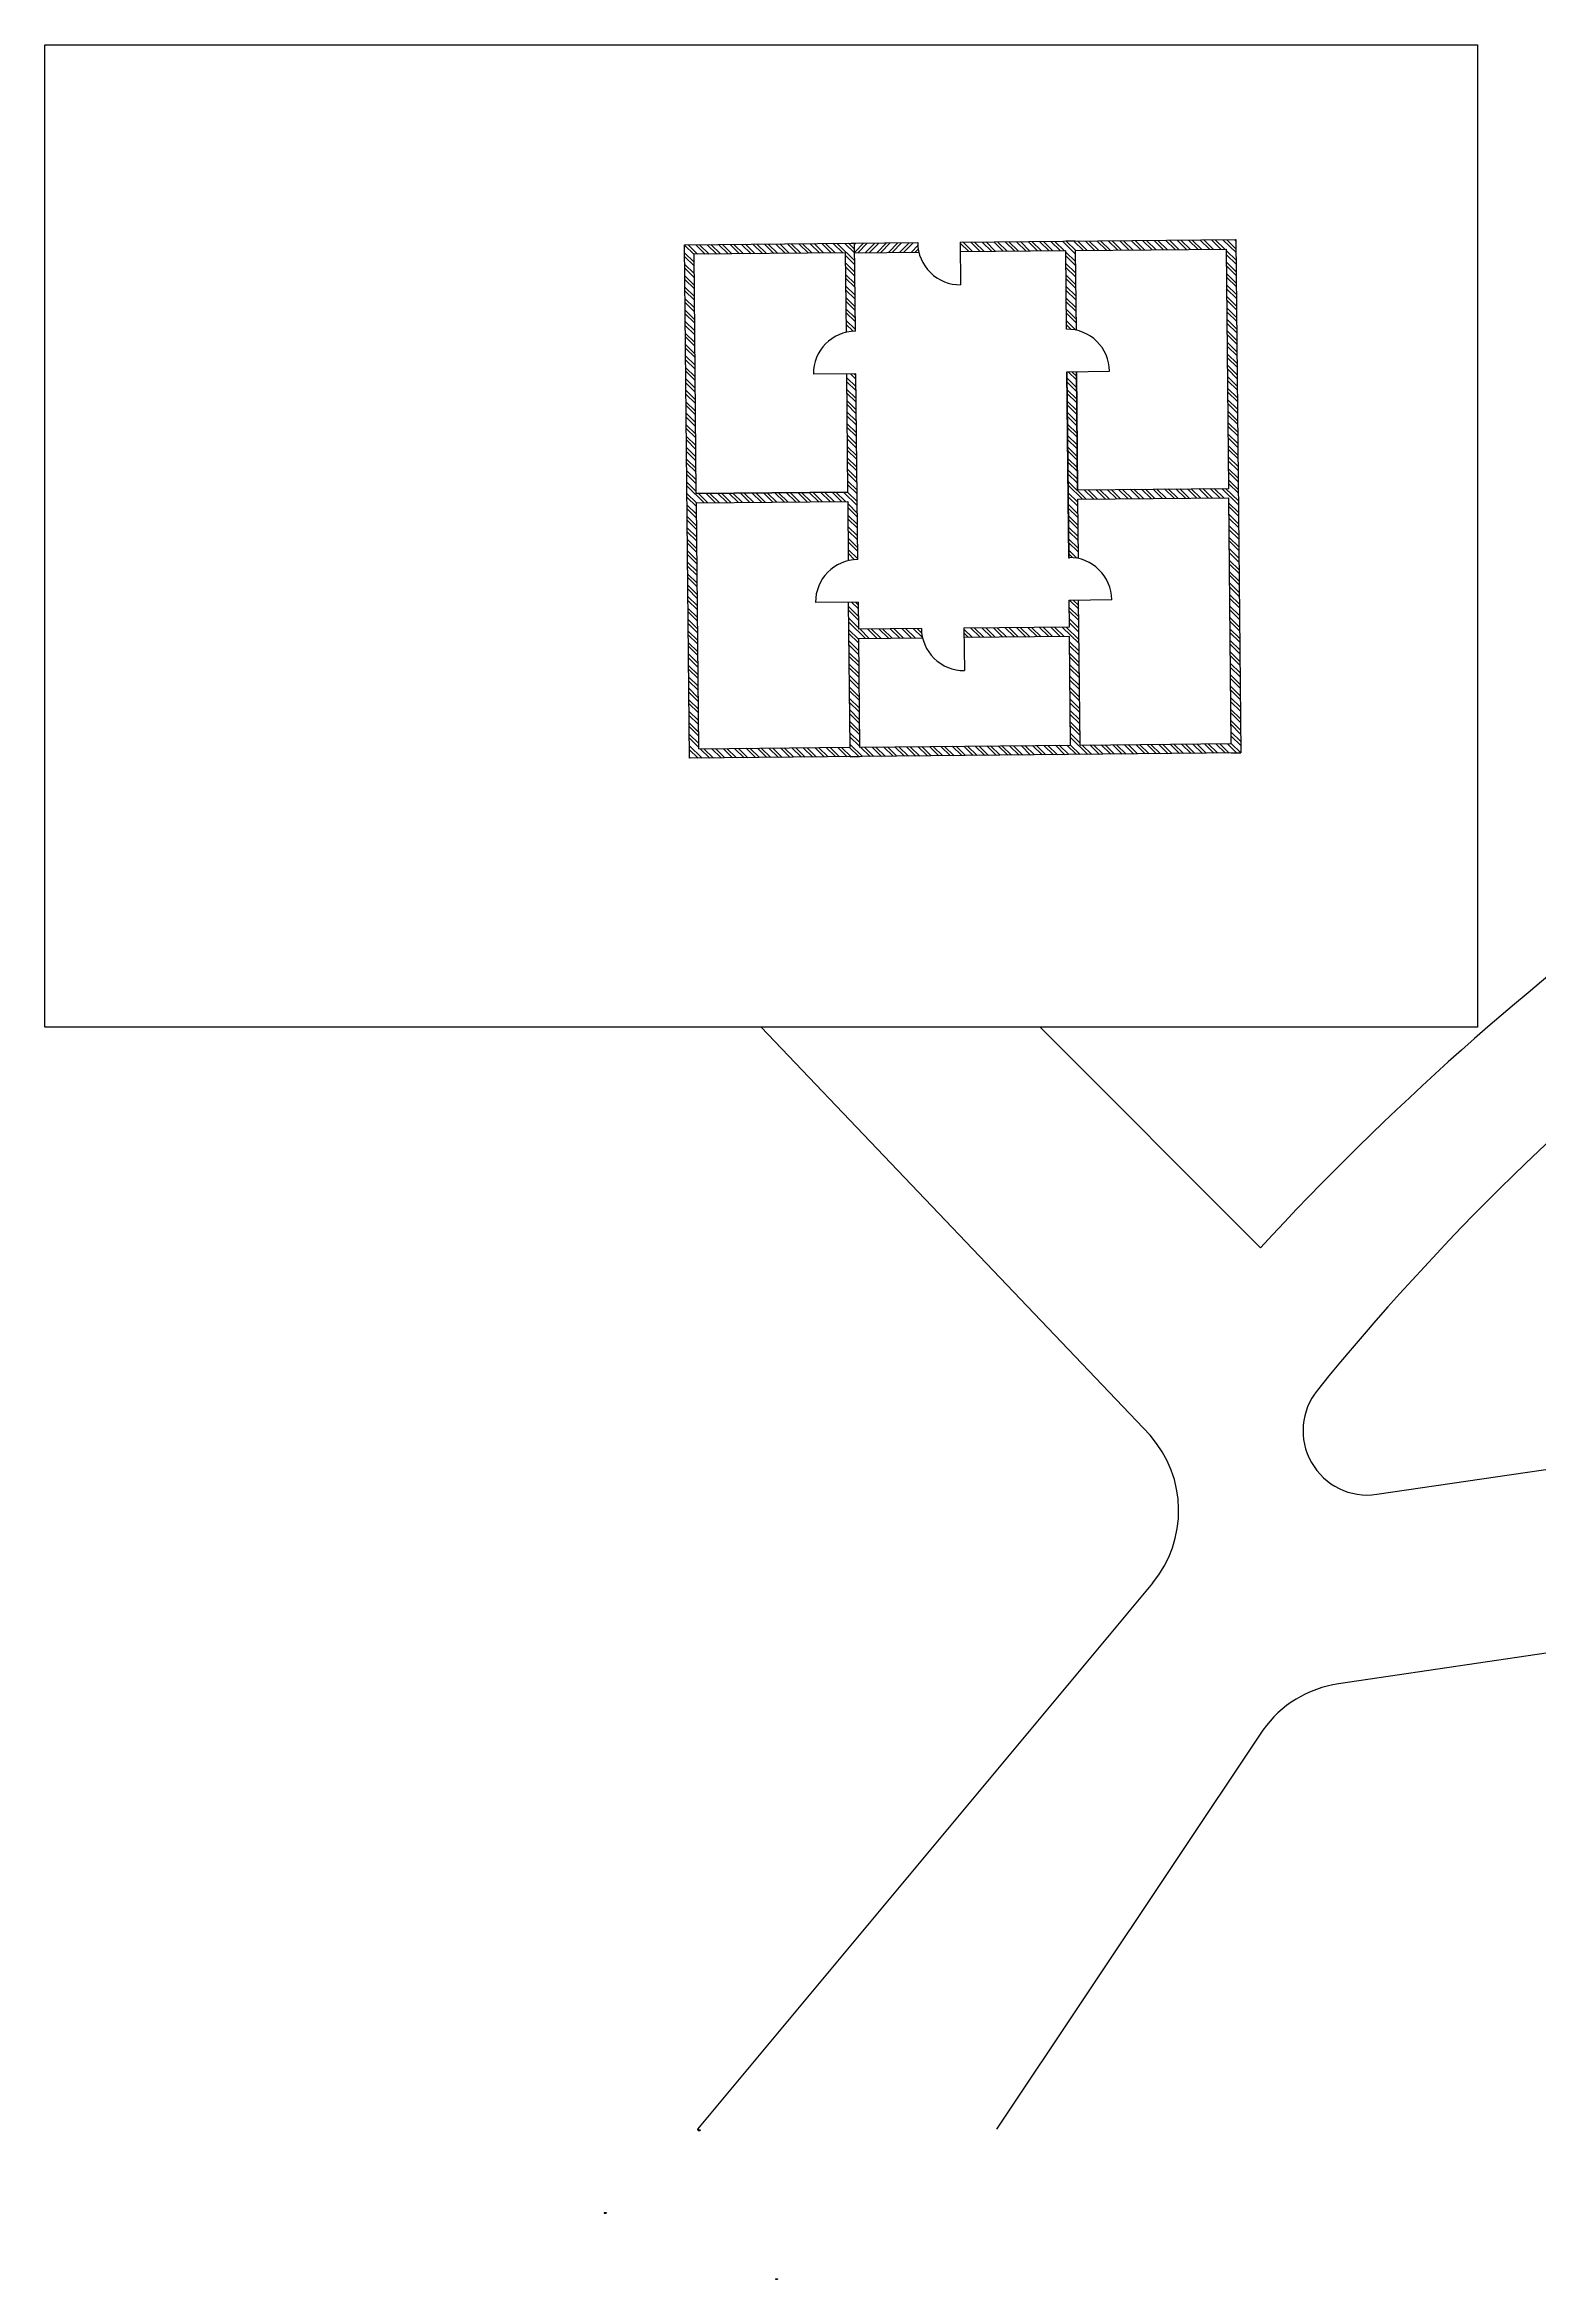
# Model space of a CAD drawing. Header units: millimetres. Extents: x 2008 to 899657, y 1060 to 309990.
# Drawn here: x 545389 to 678781, y 99987 to 299404 of the extents above; entities that cross this region are included whole.
import ezdxf

# ---------------------------------------------------------------- set-up
doc = ezdxf.new("R2010")
doc.units = ezdxf.units.MM
doc.styles.get("Standard").update_dxf_attribs({"font": 'arial.ttf'})

# ---------------------------------------------------------------- blocks, each defined once
blk = doc.blocks.new('*T1')
at = {"color": 0, "linetype": 'ByBlock', "lineweight": -2, "transparency": 16777216}
for p, q in [((0, 0), (60, 0)), ((0, 0), (0, -38)), ((30, 0), (30, -38)), ((60, 0), (60, -38)), ((0, -11), (60, -11)), ((0, -20), (60, -20)), ((0, -29), (60, -29)), ((0, -38), (60, -38))]:
    blk.add_line(p, q, dxfattribs=at)
at = {"color": 0, "transparency": 16777216, "insert": (15, -1.5), "char_height": 4.5, "width": 27, "attachment_point": 2}
blk.add_mtext('ass', dxfattribs=at)
blk = doc.blocks.new('*T2')
at = {"color": 0, "linetype": 'ByBlock', "lineweight": -2, "transparency": 16777216}
for p, q in [((0, 0), (180, 0)), ((0, 0), (0, -56)), ((30, 0), (30, -56)), ((60, 0), (60, -56)), ((90, 0), (90, -56)), ((120, 0), (120, -56)), ((150, 0), (150, -56)), ((180, 0), (180, -56)), ((0, -11), (180, -11)), ((0, -20), (180, -20)), ((0, -29), (180, -29)), ((0, -38), (180, -38)), ((0, -47), (180, -47)), ((0, -56), (180, -56))]:
    blk.add_line(p, q, dxfattribs=at)
blk = doc.blocks.new('*T3')
at = {"color": 0, "linetype": 'ByBlock', "lineweight": -2, "transparency": 16777216}
for p, q in [((0, 0), (180, 0)), ((0, 0), (0, -56)), ((30, 0), (30, -56)), ((60, 0), (60, -56)), ((90, 0), (90, -56)), ((120, 0), (120, -56)), ((150, 0), (150, -56)), ((180, 0), (180, -56)), ((0, -11), (180, -11)), ((0, -20), (180, -20)), ((0, -29), (180, -29)), ((0, -38), (180, -38)), ((0, -47), (180, -47)), ((0, -56), (180, -56))]:
    blk.add_line(p, q, dxfattribs=at)
blk = doc.blocks.new('*T4')
at = {"color": 0, "linetype": 'ByBlock', "lineweight": -2, "transparency": 16777216}
for p, q in [((0, 0), (180, 0)), ((0, 0), (0, -56)), ((30, 0), (30, -56)), ((60, 0), (60, -56)), ((90, 0), (90, -56)), ((120, 0), (120, -56)), ((150, 0), (150, -56)), ((180, 0), (180, -56)), ((0, -11), (180, -11)), ((0, -20), (180, -20)), ((0, -29), (180, -29)), ((0, -38), (180, -38)), ((0, -47), (180, -47)), ((0, -56), (180, -56))]:
    blk.add_line(p, q, dxfattribs=at)
at = {"color": 0, "transparency": 16777216, "insert": (15, -2), "char_height": 4.5, "width": 27, "attachment_point": 2}
blk.add_mtext('ewe', dxfattribs=at)

msp = doc.modelspace()

# ---------------------------------------------------------------- hatches: boundary and pattern name
at = {"true_color": 0x636466}
h = msp.add_hatch(dxfattribs=at)
h.set_pattern_fill('ANSI32', color=251, scale=75.9375, angle=90.55058)
h.set_pattern_definition([(135.5505764, (8816046.9, -14910766.2), (-506.515364, -516.344708), []), (135.5505764, (8816043.6, -14910425.25), (-506.515364, -516.344708), [])])
h.paths.add_polyline_path([(602929, 235723), (652143, 236196), (651702, 282011), (627100, 281774), (627108, 280932), (636524, 281022), (636591, 274017, -0.0560014), (637435, 273930), (637366, 281030), (650868, 281160), (651073, 259811), (637571, 259681), (637470, 270228), (636628, 270220), (636787, 253638, -0.0560014), (637630, 253552), (637580, 258838), (651081, 258968), (651292, 237030), (637790, 236901), (637666, 249849), (636823, 249841), (636847, 247440), (627431, 247350), (627439, 246507), (636855, 246598), (636948, 236893), (618108, 236712), (618015, 246417), (623737, 246472, -0.0560014), (623634, 247313), (618006, 247259), (617983, 249660), (617141, 249652), (617265, 236703), (603764, 236574), (603553, 258511), (617054, 258641), (617105, 253354, -0.0560014), (617947, 253457), (617788, 270039), (616945, 270031), (617046, 259484), (603545, 259354), (603339, 280703), (616841, 280833), (616909, 273733, -0.0560014), (617751, 273836), (617676, 281684), (616833, 281676), (602489, 281538)])
h = msp.add_hatch(dxfattribs=at)
h.set_pattern_fill('ANSI32', color=251, scale=75.9375, angle=0.55058)
h.set_pattern_definition([(45.5505764, (-14706040.4, -7489271.8), (-516.344708, 506.515364), []), (45.5505764, (-14705699.44, -7489268.54), (-516.344708, 506.515364), [])])
h.paths.add_polyline_path([(623303, 281738), (617676, 281684), (617684, 280841), (623406, 280896, -0.0560014)])

# ---------------------------------------------------------------- linework, layer by layer
for p, q in [((602489, 281538), (623303, 281738)), ((602489, 281538), (623303, 281738)), ((602929, 235723), (602489, 281538)), ((616833, 281676), (617676, 281684)), ((617751, 273836), (617676, 281684)), ((627100, 281774), (651702, 282011)), ((627100, 281774), (627136, 277978)), ((637358, 281873), (636516, 281865)), ((651702, 282011), (652143, 236196)), ((616841, 280833), (603339, 280703)), ((603545, 259354), (603339, 280703)), ((616841, 280833), (616909, 273733)), ((617684, 280841), (623406, 280896)), ((636524, 281022), (627108, 280932)), ((636591, 274017), (636524, 281022)), ((637366, 281030), (650868, 281160)), ((637366, 281030), (637435, 273930)), ((651073, 259811), (650868, 281160)), ((617788, 270039), (613991, 270003)), ((616945, 270031), (617046, 259484)), ((617947, 253457), (617788, 270039)), ((636628, 270220), (640424, 270257)), ((636737, 258830), (636628, 270220)), ((636628, 270220), (636788, 253543)), ((637571, 259681), (637470, 270228)), ((637470, 270228), (637571, 259681)), ((602709, 259346), (602702, 259346)), ((602702, 259346), (602709, 259346)), ((617046, 259484), (603545, 259354)), ((603545, 259354), (617046, 259484)), ((637571, 259681), (651073, 259811)), ((603553, 258511), (617054, 258641)), ((603764, 236574), (603553, 258511)), ((617054, 258641), (617105, 253354)), ((636787, 253638), (636737, 258830)), ((637580, 258838), (651081, 258968)), ((637580, 258838), (637630, 253552)), ((651292, 237030), (651081, 258968)), ((617983, 249660), (614187, 249624)), ((617265, 236703), (617141, 249652)), ((617983, 249660), (618006, 247259)), ((636823, 249841), (640620, 249878)), ((636847, 247440), (636823, 249841)), ((637790, 236901), (637666, 249849)), ((623634, 247313), (618006, 247259)), ((627426, 247350), (636847, 247440)), ((627431, 247350), (627467, 243553)), ((618015, 246417), (623737, 246472)), ((618015, 246417), (618108, 236712)), ((636855, 246598), (627439, 246507)), ((636948, 236893), (636855, 246598)), ((652143, 236196), (602929, 235723)), ((603764, 236574), (617265, 236703)), ((617273, 235861), (618116, 235869)), ((618108, 236712), (636948, 236893)), ((637790, 236901), (651292, 237030)), ((651300, 236188), (652143, 236196)), ((644041, 175311), (609321, 211720)), ((653886, 192025), (634221, 211720)), ((664268, 170039), (699199, 175188)), ((644248, 162107), (603641, 113371)), ((689198, 157303), (660864, 153126)), ((654110, 149005), (630323, 113371))]:
    msp.add_line(p, q)
msp.add_lwpolyline([(673252, 211720), (545389, 211720), (545389, 299404), (673252, 299404)], close=True)
for centre, radius, start, end in [((627100, 281774), 3797, 180.55058, 270.55058), ((617788, 270039), 3797, 90.55058, 180.55058), ((636628, 270220), 3797, 0.55058, 90.55058), ((617983, 249660), 3797, 90.55058, 180.55058), ((636823, 249841), 3797, 0.55058, 90.55058), ((840708, 20031), 253938, 114.66899, 137.36631), ((627431, 247350), 3797, 180.55058, 270.55058), ((830835, 40164), 221140, 114.23134, 140.9962), ((663431, 175715), 5738, 140.77942, 278.38635), ((636470, 168589), 10125, 320.19843, 41.59817), ((662341, 143109), 10125, 98.38635, 144.387)]:
    msp.add_arc(centre, radius, start, end)

# ---------------------------------------------------------------- block references
for name, p in [('*T1', (603641, 113371)), ('*T2', (603701, 113333)), ('*T3', (595309, 105950)), ('*T4', (610602, 100043))]:
    msp.add_blockref(name, p)

# ---------------------------------------------------------------- texts
for s, p in [('escala 1:150', (626695, 229794)), ('escala 1:150', (624758, 228199)), ('escala 1:750', (624843, 228162)), ('escala 1:150', (620281, 224721)), ('escala 1:750', (620365, 224683)), ('escala 1:150', (626035, 223449))]:
    msp.add_text(s, height=2).set_placement(p)

doc.saveas('drawing.dxf')
